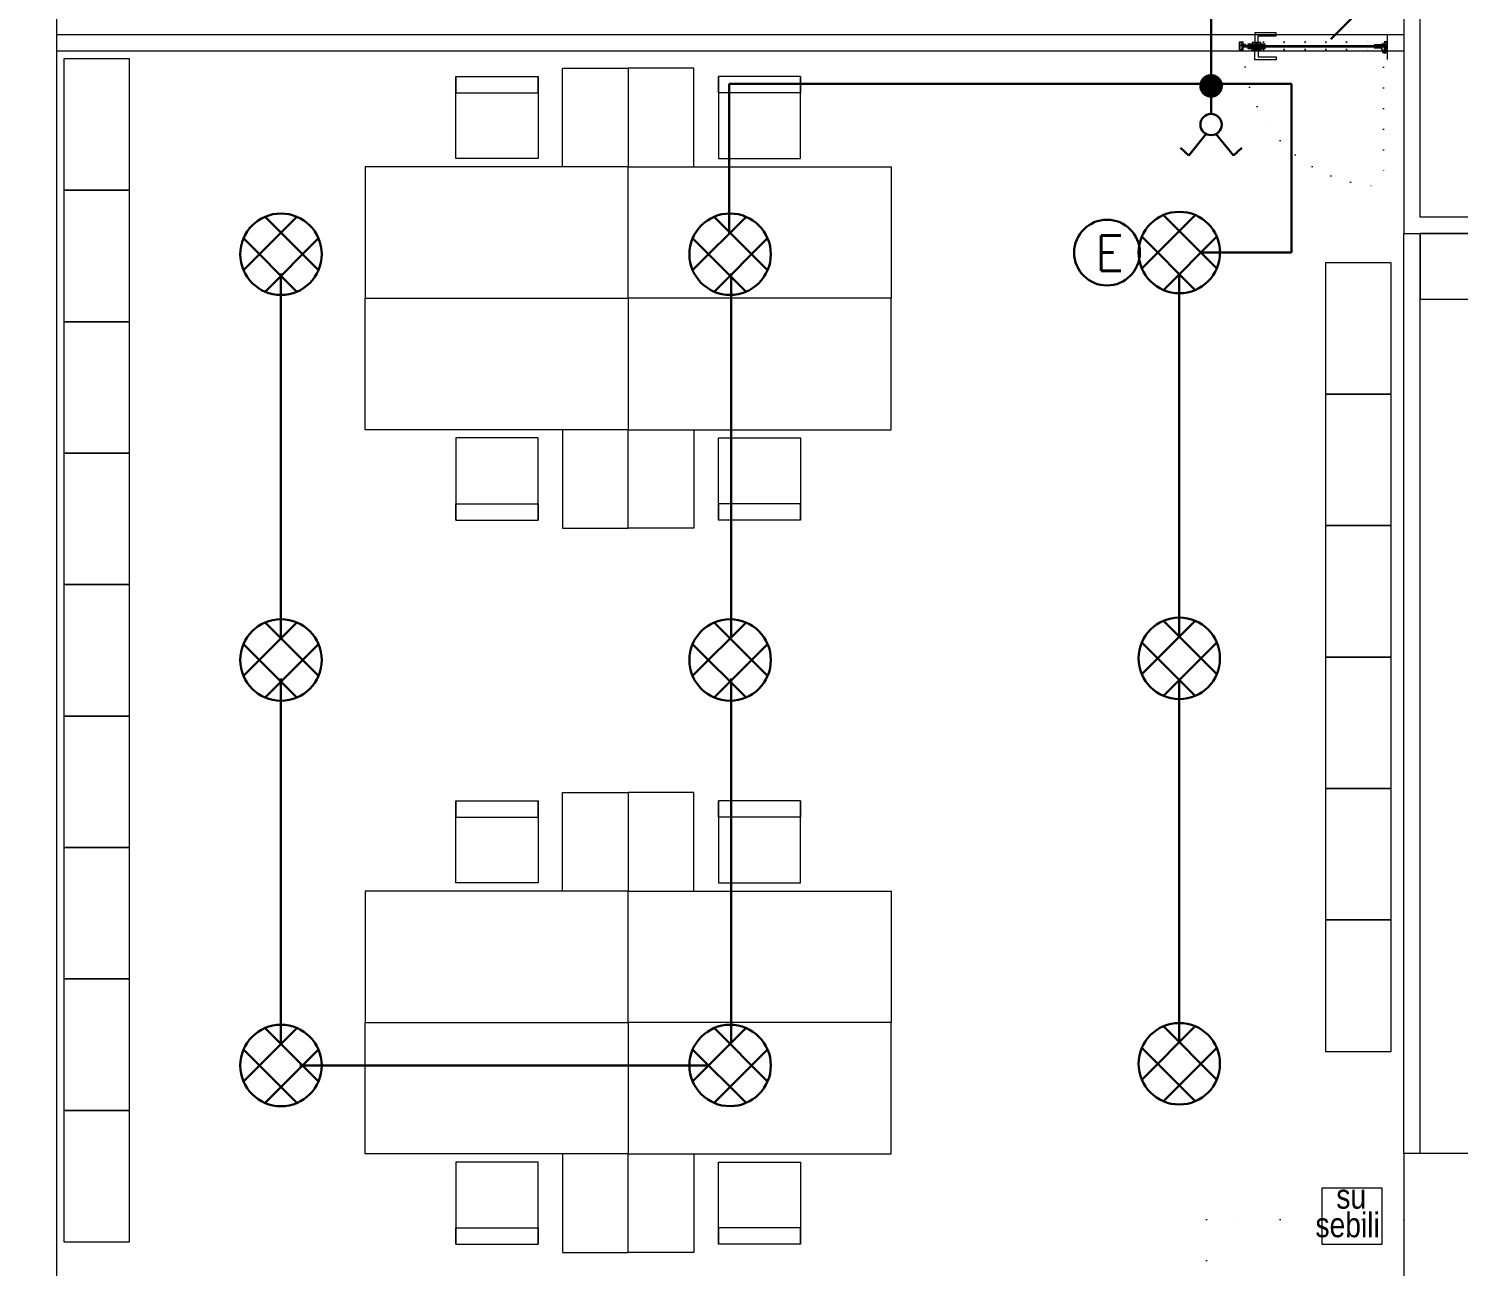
# Model space of a CAD drawing. Header units: metres. Extents: x -13316 to 152404, y -3899 to 30226.
# Drawn here: x 84343 to 85213, y 1931 to 2685 of the extents above; entities that cross this region are included whole.
import ezdxf

# ---------------------------------------------------------------- set-up
doc = ezdxf.new("R2010")
doc.units = ezdxf.units.M
doc.header["$LTSCALE"] = 100
doc.header["$MEASUREMENT"] = 0
doc.header["$PDMODE"] = 1
for name, pattern in [('DASHDOT', [1, 0.5, -0.25, 0, -0.25]), ('DOT2', [0.125, 0, -0.125]), ('DOT5', [0.75, 0, -0.75])]:
    doc.linetypes.add(name, pattern=pattern)
doc.layers.get('0').update_dxf_attribs({"color": 9, "lineweight": 9})
for name, color, linetype, lineweight in [('00', 9, 'Continuous', 9), ('01', 9, 'Continuous', 9), ('05', 9, 'Continuous', 9), ('06C', 9, 'Continuous', 9), ('07K', 9, 'Continuous', 9), ('10', 9, 'Continuous', 9), ('15', 9, 'Continuous', 9), ('20', 9, 'DOT2', 9), ('E-2x26W GÖMME PL COMPACT FLUORESAN ARMATÜR', 7, 'Continuous', 30), ('E-ACİL AYDINLATMA KİTİ', 7, 'Continuous', 30), ('E-KABLO', 7, 'Continuous', 30), ('E-KOMÜTATÖR ANAHTAR', 7, 'Continuous', 30), ('E-LINYE', 7, 'Continuous', 30)]:
    doc.layers.add(name, color=color, linetype=linetype, lineweight=lineweight)
doc.styles.add('E-YAZI', font='txttw.shx')
doc.styles.add('MuuM_TEXT-STANDART', font='ARIALN.TTF')

# ---------------------------------------------------------------- blocks, each defined once
blk = doc.blocks.new('100_2x26W GÖMME PL COMPACT FLUORESAN ARMATÜR')
at = {"layer": 'E-2x26W GÖMME PL COMPACT FLUORESAN ARMATÜR', "color": 7}
for p, q in [((-1.426, -0.605), (0.605, 1.426)), ((-0.605, 1.426), (1.426, -0.605)), ((-1.426, 0.605), (0.605, -1.426)), ((-0.605, -1.426), (1.426, 0.605))]:
    blk.add_line(p, q, dxfattribs=at)
at = {"layer": 'E-2x26W GÖMME PL COMPACT FLUORESAN ARMATÜR', "color": 4}
blk.add_circle((0, 0), 1.549, dxfattribs=at)
blk = doc.blocks.new('100_ACİL AYDINLATMA KİTİ')
at = {"layer": 'E-ACİL AYDINLATMA KİTİ', "color": 3}
blk.add_circle((0, 0), 1.251, dxfattribs=at)
at = {"layer": 'E-ACİL AYDINLATMA KİTİ', "color": 3, "style": 'E-YAZI'}
blk.add_text('E', height=1.34, dxfattribs=at).set_placement((-0.448, -0.694))
blk = doc.blocks.new('100_KOMÜTATÖR ANAHTAR')
at = {"layer": 'E-KOMÜTATÖR ANAHTAR', "color": 4}
for p, q in [((-1.7, 5.22), (-2.33, 4.62)), ((-0.37, 3.56), (-1.7, 5.22)), ((0.37, 3.56), (1.7, 5.22)), ((1.7, 5.22), (2.33, 4.62)), ((0, 2.05), (0, 0))]:
    blk.add_line(p, q, dxfattribs=at)
blk.add_circle((0, 2.86), 0.81, dxfattribs=at)
blk = doc.blocks.new('p-kolon_80x80')
blk.add_lwpolyline([(-40, -40), (40, -40), (40, 40), (-40, 40)], close=True)
blk = doc.blocks.new('1.Bod.Ara.Sitatik Elk')
at = {"layer": '01'}
blk.add_lwpolyline([(40, -8750), (0, -8750), (0, -2950), (40, -2950), (40, -8710), (40, -8710)], close=True, dxfattribs=at)
blk.add_blockref('p-kolon_80x80', (900, -6990), dxfattribs=at)
blk = doc.blocks.new('g-kapı kolu-p')
for points in [[(-5, 0.5), (5, 0.5), (5, 1.5), (-5, 1.5)], [(-2.65, 1.5), (2.65, 1.5), (2.65, 2.41), (-2.65, 2.41)], [(-5, -1.5), (5, -1.5), (5, -0.5), (-5, -0.5)], [(-2.65, -1.5), (2.65, -1.5), (2.65, -2.41), (-2.65, -2.41)]]:
    blk.add_lwpolyline(points, close=True)
for points in [[(11.85, 8.21), (-0.95, 8.21), (-0.95, 2.41), (0.95, 2.41), (0.95, 6.31), (11.85, 6.31), (11.85, 8.21)], [(11.85, -8.21), (-0.95, -8.21), (-0.95, -2.41), (0.95, -2.41), (0.95, -6.31), (11.85, -6.31), (11.85, -8.21)]]:
    blk.add_lwpolyline(points)
blk = doc.blocks.new('k-cambölme-kapı-p')
at = {"layer": '10'}
h = blk.add_hatch(dxfattribs=at)
h.set_pattern_fill('NET', color=256, angle=135, style=0)
h.set_pattern_definition([(135, (3753.7029, 560.85184), (-0.0883883476, -0.0883883476), []), (225, (3753.7029, 560.85184), (0.0883883476, -0.0883883476), [])])
h.paths.add_polyline_path([(2.08, -0.06), (2.08, 0.02), (2.07, 0.04), (2.05, 0.07), (2.01, 0.09), (1.98, 0.1), (1.97, 0.1), (1.97, -0.29), (1.94, -0.29), (1.94, -0.43), (1.88, -0.49), (1.67, -0.49), (1.82, -0.29), (1.73, -0.29), (1.53, -0.5), (1.44, -0.5), (1.62, -0.32), (1.62, -0.29), (1.51, -0.29), (1.34, -0.42), (1.32, -0.44), (1.3, -0.48), (1.29, -0.51), (1.26, -0.57), (1.26, -0.31), (1.32, -0.29), (1.23, -0.29), (1.23, -0.53), (1.23, -0.59), (1.24, -0.62), (1.26, -0.64), (3.47, -0.64), (3.47, -0.58), (3.38, -0.35), (3.38, -0.3), (3.42, -0.25), (3.42, -0.2), (3.38, -0.16), (2.73, -0.16), (2.74, -0.2), (2.91, -0.2, -1), (2.91, -0.25)])
h.paths.add_polyline_path([(2.05, -0.18), (2.05, -0.21), (2.08, -0.23), (2.11, -0.24), (2.15, -0.25), (2.95, -0.27), (2.92, -0.29), (2.55, -0.29), (2.54, -0.31), (2.52, -0.33), (2.5, -0.34), (2.48, -0.34), (2.46, -0.34), (2.44, -0.32), (2.42, -0.3), (2.08, -0.3), (1.99, -0.11), (1.99, -0.07), (2.05, -0.07)], flags=16)
h.paths.add_polyline_path([(2.41, -0.34), (2.51, -0.5), (2.08, -0.5), (2.08, -0.34)], flags=16)
h.paths.add_polyline_path([(2.55, -0.33), (2.89, -0.33), (2.94, -0.33), (3.28, -0.34, 0.166992), (3.34, -0.55), (2.72, -0.55), (2.55, -0.36)], flags=16)
h.paths.add_polyline_path([(3.02, -0.22), (3.02, -0.2), (3.33, -0.2, 0.10606), (3.29, -0.33), (3.01, -0.27)], flags=16)
h = blk.add_hatch(dxfattribs=at)
h.set_pattern_fill('NET', color=256, angle=135, style=0)
h.set_pattern_definition([(45, (474.94443, 2280.71206), (0.0883883476, -0.0883883476), []), (315, (474.94443, 2280.71206), (-0.0883883476, -0.0883883476), [])])
h.paths.add_polyline_path([(87.27, -0.16), (87.26, -0.2), (87.09, -0.2, 1), (87.09, -0.25), (87.92, -0.25), (87.92, -0.01), (87.93, 0.03), (87.96, 0.05), (88, 0.07), (88.03, 0.07), (88.03, -0.29), (88.06, -0.29), (88.06, -0.43), (88.12, -0.49), (88.33, -0.49), (88.18, -0.29), (88.27, -0.29), (88.47, -0.5), (88.56, -0.5), (88.38, -0.32), (88.38, -0.29), (88.49, -0.29), (88.66, -0.42), (88.68, -0.44), (88.7, -0.48), (88.71, -0.51), (88.74, -0.57), (88.74, -0.31), (88.68, -0.29), (88.77, -0.29), (88.77, -0.53), (88.77, -0.59), (88.76, -0.62), (88.74, -0.64), (86.53, -0.64), (86.53, -0.58), (86.62, -0.35), (86.62, -0.3), (86.58, -0.25), (86.58, -0.2), (86.62, -0.16)])
h.paths.add_polyline_path([(87.28, -0.55), (87.45, -0.36), (87.45, -0.33), (87.11, -0.33), (87.06, -0.33), (87.03, -0.31), (86.99, -0.27), (86.98, -0.22), (86.98, -0.2), (86.67, -0.2, -0.292264), (86.66, -0.55)], flags=16)
h.paths.add_polyline_path([(87.48, -0.51), (87.59, -0.51), (87.53, -0.43)], flags=16)
h.paths.add_polyline_path([(87.56, -0.4), (87.69, -0.5), (87.92, -0.5), (87.92, -0.34), (87.59, -0.34)], flags=16)
h.paths.add_polyline_path([(87.62, -0.53), (87.71, -0.62), (87.71, -0.53)], flags=16)
for points in [[(1.97, -0.29), (1.97, 2.13), (2.05, 2.13), (2.05, 2.28, 0.414214), (1.89, 2.44), (0.08, 2.44, 0.414214), (0, 2.36), (0, -2.36, 0.414214), (0.08, -2.44), (2.05, -2.44), (2.05, -2.25), (2.05, -2.23), (2.05, -2.23), (2.05, -2.23), (2.05, -2.23), (2.05, -2.23), (2.05, -0.89)], [(88.03, -0.29), (88.03, 2.13), (87.95, 2.13), (87.95, 2.28, -0.414214), (88.11, 2.44), (89.92, 2.44, -0.414214), (90, 2.36), (90, -2.36, -0.414214), (89.92, -2.44), (87.95, -2.44), (87.95, -2.25), (87.95, -2.23), (87.95, -2.23), (87.95, -2.23), (87.95, -2.23), (87.95, -2.23), (87.95, -0.89)], [(1.51, -0.29), (1.34, -0.42), (1.32, -0.44), (1.3, -0.48), (1.29, -0.51), (1.26, -0.57), (1.26, -0.31), (1.32, -0.29), (1.23, -0.29), (1.23, -0.53), (1.23, -0.59), (1.24, -0.62), (1.26, -0.64), (3.47, -0.64), (3.47, -0.58), (3.38, -0.35), (3.38, -0.3), (3.42, -0.25), (3.42, -0.2), (3.38, -0.16), (2.73, -0.16), (2.74, -0.2), (2.91, -0.2, -1), (2.91, -0.25, -1)], [(88.49, -0.29), (88.66, -0.42), (88.68, -0.44), (88.7, -0.48), (88.71, -0.51), (88.74, -0.57), (88.74, -0.31), (88.68, -0.29), (88.77, -0.29), (88.77, -0.53), (88.77, -0.59), (88.76, -0.62), (88.74, -0.64), (86.53, -0.64), (86.53, -0.58), (86.62, -0.35), (86.62, -0.3), (86.58, -0.25), (86.58, -0.2), (86.62, -0.16), (87.27, -0.16), (87.26, -0.2), (87.09, -0.2, 1), (87.09, -0.25, 1)], [(86.66, -0.55), (87.28, -0.55), (87.45, -0.36), (87.45, -0.33), (87.11, -0.33), (87.06, -0.33), (87.03, -0.31), (86.99, -0.27), (86.98, -0.22), (86.98, -0.2), (86.67, -0.2, 1)]]:
    blk.add_lwpolyline(points, format="xyb", dxfattribs=at)
for points in [[(1.82, 2.27), (0.16, 2.27), (0.16, 2.03), (0.38, 2.03), (0.38, 1.92), (0.22, 1.92), (0.22, 1.16), (0.35, 1.16), (0.35, -0.41), (0.22, -0.41), (0.22, -1.23), (0.36, -1.23), (0.36, -1.38), (0.16, -1.38), (0.16, -2.24), (1.82, -2.24), (1.82, -1.72), (1.62, -1.72), (1.62, -1.58), (1.82, -1.58), (1.82, -1.37), (1.61, -1.37), (1.61, -1.24), (1.74, -1.24), (1.74, -0.85), (1.06, -0.85), (1.06, -0.13), (1.5, -0.13), (1.5, 1.92), (1.57, 2.03), (1.82, 2.03), (1.82, 2.27)], [(0.69, 3.63), (0.69, 2.44)], [(0.69, 2.27), (0.69, -0.24), (1.06, -0.24)], [(1.06, 2.44), (1.06, 2.86)], [(1.06, -0.13), (1.06, 2.27)], [(1.5, 1.92), (1.06, 1.92)], [(1.17, 1.92), (1.17, -0.13)], [(2.91, -0.25), (2.08, -0.06), (2.08, 0.02), (2.07, 0.04), (2.05, 0.07), (2.01, 0.09), (1.98, 0.1), (1.97, 0.1)], [(3.84, 0.88), (2.63, 3.22)], [(4.07, 1.27), (2.67, 3.99)], [(8.14, 0.88), (8.14, 1.27), (4.07, 1.27)], [(5.3, 0.88), (5.3, -0.16)], [(5.5, 1.27), (5.77, 0.97), (5.77, 0.88)], [(5.59, 0.88), (5.59, -0.16)], [(6.76, 1.27), (6.49, 0.97), (6.49, 0.88)], [(6.67, 0.88), (6.67, -0.16)], [(6.96, 0.88), (6.96, -0.16)], [(87.09, -0.25), (87.92, -0.25), (87.92, -0.01), (87.93, 0.03), (87.96, 0.05), (88, 0.07), (88.03, 0.07)], [(88.18, 2.27), (89.84, 2.27), (89.84, 2.03), (89.62, 2.03), (89.62, 1.92), (89.78, 1.92), (89.78, 1.16), (89.65, 1.16), (89.65, -0.41), (89.78, -0.41), (89.78, -1.23), (89.64, -1.23), (89.64, -1.38), (89.84, -1.38), (89.84, -2.24), (88.18, -2.24), (88.18, -1.72), (88.38, -1.72), (88.38, -1.58), (88.18, -1.58), (88.18, -1.37), (88.39, -1.37), (88.39, -1.24), (88.26, -1.24), (88.26, -0.85), (88.94, -0.85), (88.94, -0.13), (88.5, -0.13), (88.5, 1.92), (88.43, 2.03), (88.18, 2.03), (88.18, 2.27)], [(2.05, -0.89), (3.59, -0.89), (3.59, -0.64), (1.23, -0.64), (1.23, -0.29), (1.97, -0.29)], [(1.62, -0.29), (1.62, -0.32), (1.44, -0.5), (1.53, -0.5), (1.73, -0.29)], [(1.82, -0.29), (1.67, -0.49), (1.88, -0.49), (1.94, -0.43), (1.94, -0.29)], [(3.34, -0.55), (2.72, -0.55), (2.55, -0.36), (2.55, -0.33), (2.89, -0.33), (2.94, -0.33)], [(3.28, -0.34), (3.28, -0.34), (2.94, -0.33)], [(3.01, -0.27), (3.02, -0.22), (3.02, -0.2), (3.33, -0.2)], [(3.01, -0.27), (3.29, -0.33), (3.29, -0.33)], [(4.06, -0.16), (4.06, -0.55), (8.14, -0.55)], [(8.14, -0.55), (8.14, -0.16)], [(87.95, -0.89), (86.41, -0.89), (86.41, -0.64), (88.77, -0.64), (88.77, -0.29), (88.03, -0.29)], [(87.59, -0.51), (87.53, -0.43), (87.48, -0.51), (87.59, -0.51)], [(88.18, -0.29), (88.33, -0.49), (88.12, -0.49), (88.06, -0.43), (88.06, -0.29)], [(88.38, -0.29), (88.38, -0.32), (88.56, -0.5), (88.47, -0.5), (88.27, -0.29)]]:
    blk.add_lwpolyline(points, dxfattribs=at)
at = {"layer": '10', "linetype": 'DASHDOT', "ltscale": 0.05}
for points in [[(3.22, 3.63), (0.2, 3.63)], [(1.71, 2.14), (1.71, 4.9)], [(6.13, 1.44), (6.13, -0.55)]]:
    blk.add_lwpolyline(points, dxfattribs=at)
at = {"layer": '10'}
for points in [[(1.99, -0.07), (2.05, -0.07), (2.05, -0.18), (2.05, -0.21), (2.08, -0.23), (2.11, -0.24), (2.15, -0.25), (2.95, -0.27), (2.92, -0.29), (2.55, -0.29), (2.54, -0.31), (2.52, -0.33), (2.5, -0.34), (2.48, -0.34), (2.46, -0.34), (2.44, -0.32), (2.42, -0.3), (2.08, -0.3), (1.99, -0.11)], [(2.08, -0.5), (2.08, -0.34), (2.41, -0.34), (2.51, -0.5), (2.51, -0.5)], [(87.92, -0.5), (87.92, -0.34), (87.59, -0.34), (87.56, -0.4), (87.69, -0.5)], [(87.62, -0.53), (87.71, -0.53), (87.71, -0.62)]]:
    blk.add_lwpolyline(points, close=True, dxfattribs=at)
blk.add_circle((1.71, 3.65), 1.02, dxfattribs=at)
for centre, start, end in [((3.6, -0.37), 176.14303, 214.06492), ((3.6, -0.37), 148.89788, 173.11441), ((86.4, -0.37), 325.93508, 31.10212)]:
    blk.add_arc(centre, 0.322, start, end, dxfattribs=at)
at = {"layer": '15', "linetype": 'DOT2'}
blk.add_lwpolyline([(2.48, 0.36), (2.48, 85.36)], dxfattribs=at)
at = {"layer": '15'}
blk.add_lwpolyline([(2.58, 0.88), (87.42, 0.88), (87.52, 0.78), (87.52, -0.05), (87.42, -0.16), (2.58, -0.16), (2.58, -0.16), (2.48, -0.05), (2.48, 0.78), (2.58, 0.88)], dxfattribs=at)
at = {"layer": '15', "linetype": 'DOT2'}
blk.add_arc((2.48, 0.36), 85.04, 0, 90, dxfattribs=at)
at = {"layer": '20'}
for p, q in [((87.95, 2.43), (2.05, 2.43)), ((87.95, 2.13), (2.05, 2.13)), ((87.95, -2.23), (2.05, -2.23)), ((87.95, -2.44), (2.05, -2.44))]:
    blk.add_line(p, q, dxfattribs=at)
at = {"layer": '06C', "xscale": -1}
blk.add_blockref('g-kapı kolu-p', (79.64, 0.38), dxfattribs=at)
blk = doc.blocks.new('p-sandalye-03')
for points in [[(-5, -25.14), (-5, 24.86), (-55, 24.86), (-55, -25.14), (-5, -25.14)], [(-55, 24.86), (-45, 24.86), (-45, -25.14), (-55, -25.14)]]:
    blk.add_lwpolyline(points)
blk.add_point((0, -0.14))
blk = doc.blocks.new('m-calisma unitesi 02')
at = {"ltscale": 0.5}
blk.add_lwpolyline([(-160, 140), (-160, 80), (-120, 80), (-120, 140)], close=True, dxfattribs=at)
blk.add_lwpolyline([(0, 80), (0, 0), (-160, 0), (-160, 80)], close=True)
at = {"linetype": 'DOT5'}
blk.add_lwpolyline([(-160, 80), (-160, 80)], dxfattribs=at)
at = {"rotation": 270}
blk.add_blockref('p-sandalye-03', (-80, 80), dxfattribs=at)
blk = doc.blocks.new('gr-p-birim')
blk.add_lwpolyline([(-0.5, -0.5), (0.5, -0.5), (0.5, 0.5), (-0.5, 0.5)], close=True)
blk = doc.blocks.new('1.Bod.Ara.Mimari Elk')
blk.add_lwpolyline([(810.32, -6970.81), (846.65, -6970.81), (846.65, -7005.26), (810.32, -7005.26)], close=True)
at = {"layer": '00'}
for p, q in [((860, -6269.08), (40, -6269.08)), ((860, -6269.08), (850, -6269.08)), ((850, -6284.08), (850, -6269.08)), ((860, -6279.08), (40, -6279.08)), ((860, -6950), (860, -6390)), ((870, -6950), (870, -6390))]:
    blk.add_line(p, q, dxfattribs=at)
blk.add_lwpolyline([(860, -6230), (860, -6390), (1410, -6390), (1410, -6380), (870, -6380), (870, -6230)], close=True, dxfattribs=at)
at = {"layer": '20', "ltscale": 2}
for p, q in [((860, -6990), (740, -6990)), ((740, -6990), (740, -8750))]:
    blk.add_line(p, q, dxfattribs=at)
at = {"layer": '05', "xscale": 40, "yscale": 80}
for p in [(64.55, -6323.64), (64.55, -6403.64), (832.25, -6447.76), (64.55, -6483.64), (832.25, -6527.76), (64.55, -6563.64), (832.25, -6607.76), (64.55, -6643.64), (832.25, -6687.76), (64.55, -6723.64), (832.25, -6767.76), (64.55, -6803.64), (832.25, -6847.76), (64.55, -6883.64), (64.55, -6963.64)]:
    blk.add_blockref('gr-p-birim', p, dxfattribs=at)
at = {"layer": '05', "xscale": -1}
for p in [(228.01, -6429.4), (228.01, -6870.19)]:
    blk.add_blockref('m-calisma unitesi 02', p, dxfattribs=at)
at = {"layer": '05'}
for p in [(548.01, -6429.4), (548.01, -6870.19)]:
    blk.add_blockref('m-calisma unitesi 02', p, dxfattribs=at)
at = {"layer": '05', "xscale": 40, "yscale": 80, "rotation": 270}
blk.add_blockref('gr-p-birim', (910, -6410), dxfattribs=at)
at = {"layer": '05', "rotation": 180.0000000001147}
for p in [(228.01, -6429.4), (228.01, -6870.19)]:
    blk.add_blockref('m-calisma unitesi 02', p, dxfattribs=at)
at = {"layer": '05', "xscale": -1, "rotation": 180}
for p in [(548.01, -6429.4), (548.01, -6870.19)]:
    blk.add_blockref('m-calisma unitesi 02', p, dxfattribs=at)
at = {"layer": '07K', "rotation": 180}
blk.add_blockref('k-cambölme-kapı-p', (850, -6275.66), dxfattribs=at)
at = {"style": 'MuuM_TEXT-STANDART'}
for s, p in [('su', (818.91, -6983.47)), ('sebili', (806.21, -7000.86))]:
    blk.add_text(s, height=15, dxfattribs=at).set_placement(p)

msp = doc.modelspace()

# ---------------------------------------------------------------- linework, layer by layer
at = {"layer": 'E-KABLO', "color": 6}
for p, q in [((85062.7, 2649.89), (85062.7, 2692.48)), ((85111.63, 2651.2), (84769.51, 2651.2)), ((84769.51, 2651.2), (84769.51, 2560.55)), ((85111.63, 2548.47), (85111.63, 2651.2)), ((85055.72, 2548.47), (85111.63, 2548.47)), ((84496.55, 2313.88), (84496.55, 2535.77)), ((84770.66, 2313.88), (84770.66, 2535.77)), ((85043.33, 2313.88), (85043.33, 2535.77)), ((84496.55, 2067.09), (84496.55, 2289.25)), ((84770.66, 2067.09), (84770.66, 2289.25)), ((85043.33, 2067.09), (85043.33, 2289.25)), ((84757.61, 2053.67), (84508.25, 2053.67))]:
    msp.add_line(p, q, dxfattribs=at)
at = {"layer": 'E-KABLO', "color": 4, "linetype": 'Continuous', "const_width": 7.2}
msp.add_lwpolyline([(85066.3, 2649.89, 1), (85059.1, 2649.89, 1)], format="xyb", close=True, dxfattribs=at)
at = {"layer": 'E-LINYE', "color": 7, "linetype": 'Continuous'}
msp.add_line((85135.58, 2678.34), (85163.87, 2706.62), dxfattribs=at)

# ---------------------------------------------------------------- block references
for name in ['1.Bod.Ara.Mimari Elk', '1.Bod.Ara.Sitatik Elk']:
    msp.add_blockref(name, (84320, 8950))
at = {"layer": 'E-2x26W GÖMME PL COMPACT FLUORESAN ARMATÜR', "xscale": -16, "yscale": 16, "zscale": 16}
for p in [(84496.67, 2547.43), (84770, 2547.44), (85043.33, 2548.47), (84496.67, 2300.45), (84770, 2300.46), (85043.33, 2301.49), (84496.67, 2053.66), (84770, 2053.67), (85043.33, 2054.7)]:
    msp.add_blockref('100_2x26W GÖMME PL COMPACT FLUORESAN ARMATÜR', p, dxfattribs=at)
at = {"layer": 'E-ACİL AYDINLATMA KİTİ', "xscale": 16, "yscale": 16, "zscale": 16}
msp.add_blockref('100_ACİL AYDINLATMA KİTİ', (84999.37, 2548.41), dxfattribs=at)
at = {"layer": 'E-KOMÜTATÖR ANAHTAR', "xscale": 8, "yscale": 8, "zscale": 8, "rotation": 179.9999999840473}
msp.add_blockref('100_KOMÜTATÖR ANAHTAR', (85062.7, 2649.23), dxfattribs=at)

doc.saveas('drawing.dxf')
